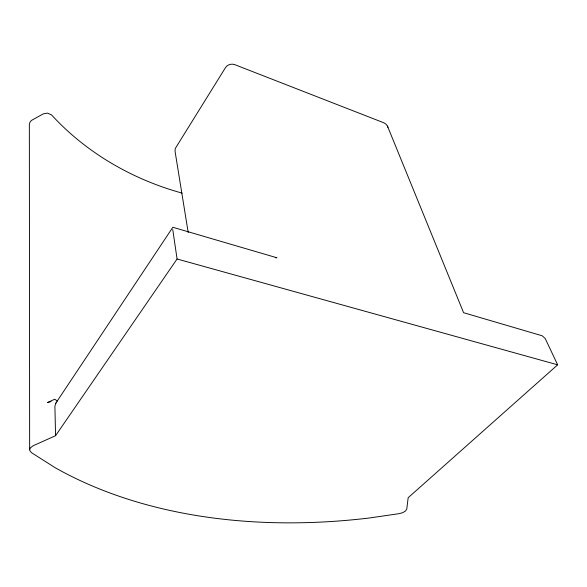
<?xml version="1.0" encoding="UTF-8"?>
<svg xmlns="http://www.w3.org/2000/svg" width="587" height="587" viewBox="0 0 587 587"><rect width="100%" height="100%" fill="white"/><g stroke="black" fill="none" stroke-linecap="round" stroke-linejoin="round"><path stroke-width="0.88" d="M275.222 257.664L276.947 257.774L172.842 227.272L55.67 403.364L54.899 406.336L55.567 435.701L33.188 445.738L30.26 447.896L29.658 450.449L31.537 452.709L55.09 467.67A543.217 365.305 -22.6 0 0 369.179 518.02L399.255 513.632L402.858 512.627L405.617 510.91L406.791 508.936L408.17 497.71L557.65 364.82L545.213 338.53L542.161 335.779L463.598 312.702L387.442 126.066L385.82 124.004L383.685 122.727L234.661 64.614C231.417 63.433 227.47 64.629 225.547 67.527L175.234 148.57L175.043 151.248L188.207 232.569M55.567 435.701L177.076 258.992L172.754 229.546M55.67 403.364L56.638 402.601M51.076 401.545L47.481 402.55L54.738 399.219L57.467 401.148M177.076 258.992L557.65 364.82M182.168 193.123C132.655 179.512 86.377 152.928 51.575 114.935L47.51 113.1L43.306 113.849L31.404 120.46L30.01 122.177L29.35 124.4L29.643 449.165M387.442 126.066L387.97 127.364"/></g></svg>
